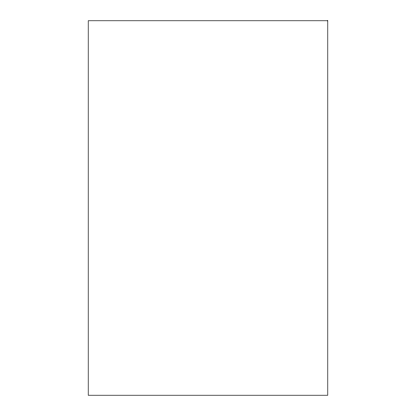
<?xml version="1.0" encoding="UTF-8"?>
<svg xmlns="http://www.w3.org/2000/svg" width="416" height="416" viewBox="0 0 416 416"><rect width="100%" height="100%" fill="white"/><g stroke="black" fill="none" stroke-linecap="round" stroke-linejoin="round"><path stroke-width="0.62" d="M327.808 20.8L88.192 20.8L88.192 395.2L327.808 395.2L327.808 20.8"/></g></svg>
